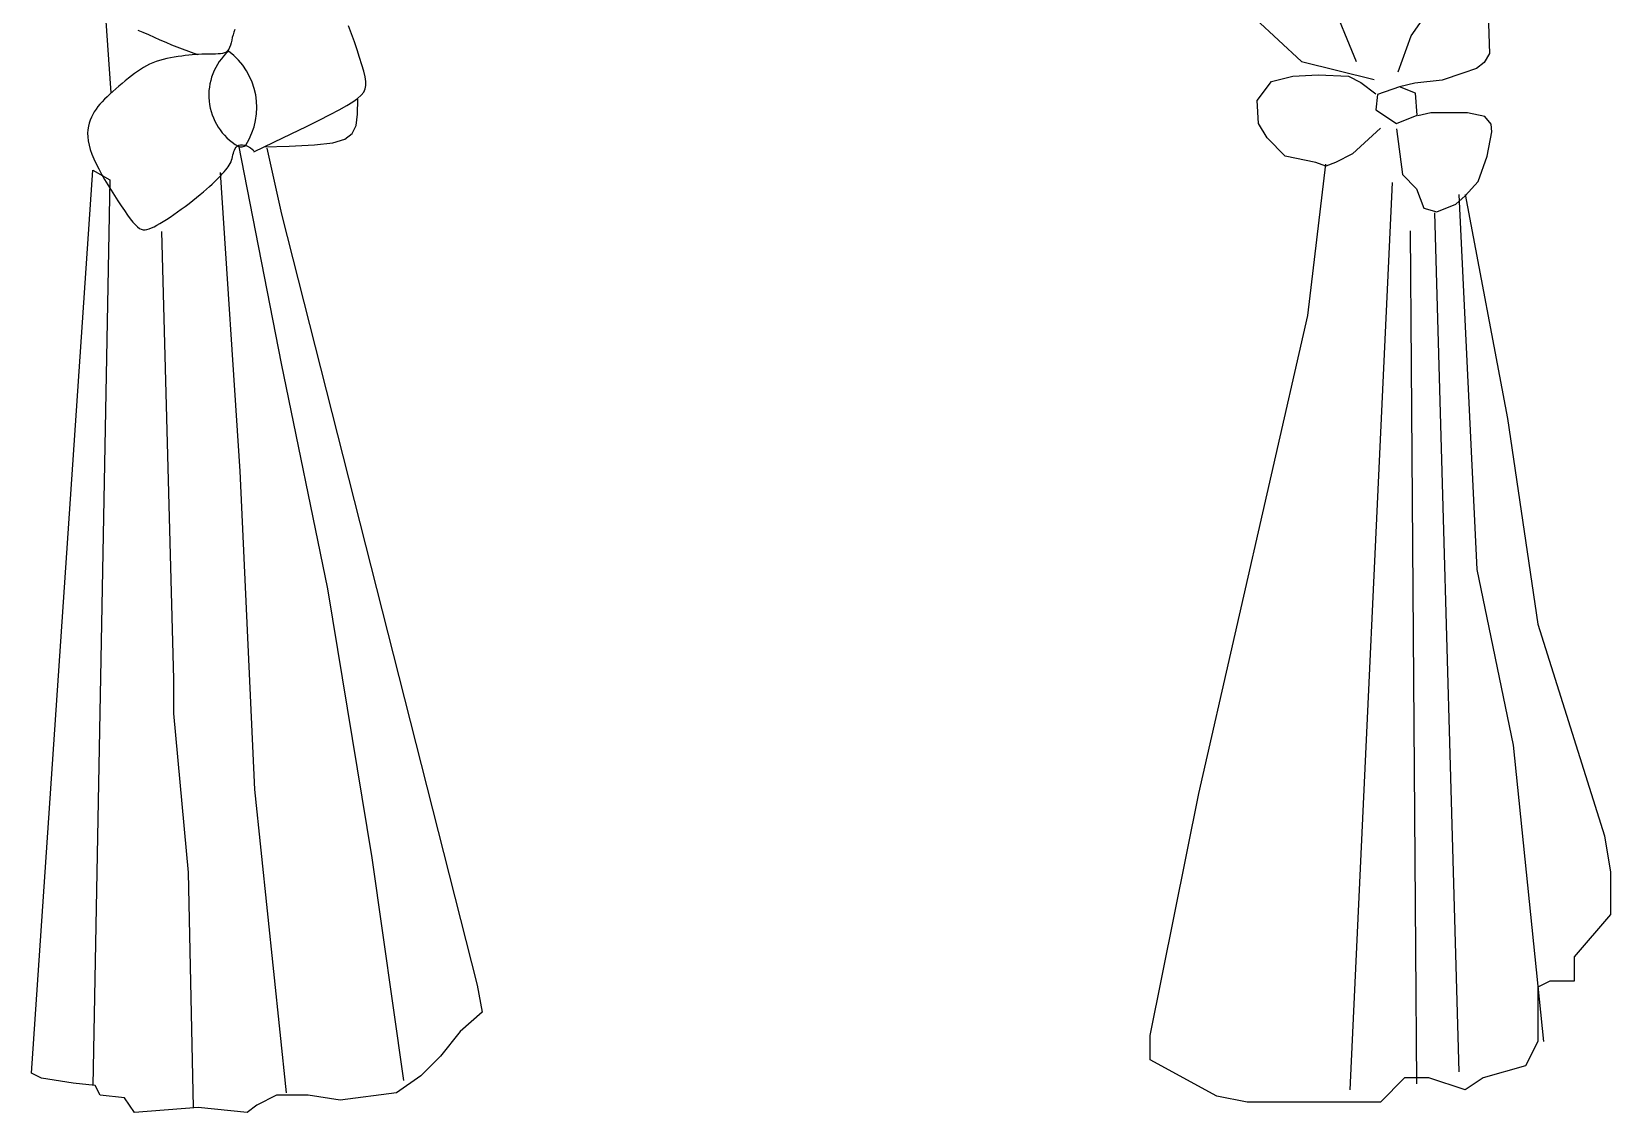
# Model space of a CAD drawing. Header units: inches. Extents: x 3.4 to 45.9, y 7.2 to 32.
# Drawn here: x 36.395 to 37.26, y 25.833 to 26.425 of the extents above; entities that cross this region are included whole.
import ezdxf

# ---------------------------------------------------------------- set-up
doc = ezdxf.new("R2010")
doc.units = ezdxf.units.IN
doc.header["$MEASUREMENT"] = 0
doc.layers.add('02', color=2, linetype='Continuous')
doc.layers.add('4', color=4, linetype='Continuous')

msp = doc.modelspace()

# ---------------------------------------------------------------- linework, layer by layer
at = {"layer": '02'}
for p, q in [((37.03748, 26.61075, 0.24686), (37.12041, 26.40851, 0.24686)), ((36.5316, 26.24296, 0.24686), (36.50826, 26.36252, 0.24686)), ((36.49806, 26.34756, 0.24686), (36.50879, 26.18395, 0.24686)), ((36.43768, 26.34354, 0.24686), (36.42829, 25.84735, 0.24686)), ((37.11709, 25.84489, 0.24686), (37.14031, 26.3422, 0.24686)), ((37.18675, 26.13001, 0.24686), (37.1768, 26.33557, 0.24686)), ((37.1768, 25.85483, 0.24686), (37.16353, 26.32562, 0.24686)), ((36.46586, 26.31538, 0.24686), (36.47257, 26.06996, 0.24686)), ((37.15358, 25.8482, 0.24686), (37.15026, 26.31568, 0.24686)), ((36.5571, 26.11958, 0.24686), (36.5316, 26.24296, 0.24686)), ((36.50879, 26.18395, 0.24686), (36.51685, 26.00962, 0.24686)), ((37.20665, 26.03387, 0.24686), (37.18675, 26.13001, 0.24686)), ((36.58125, 25.97207, 0.24686), (36.5571, 26.11958, 0.24686)), ((36.47257, 26.06996, 0.24686), (36.47257, 26.05119, 0.24686)), ((36.47257, 26.05119, 0.24686), (36.48062, 25.96402, 0.24686)), ((37.22324, 25.87141, 0.24686), (37.20665, 26.03387, 0.24686)), ((36.51685, 26.00962, 0.24686), (36.53429, 25.84332, 0.24686)), ((36.59869, 25.85003, 0.24686), (36.58125, 25.97207, 0.24686)), ((36.48062, 25.96402, 0.24686), (36.4833, 25.83528, 0.24686)), ((36.63894, 25.90233, 0.24686), (36.64163, 25.88758, 0.24686))]:
    msp.add_line(p, q, dxfattribs=at)
at = {"layer": '4'}
for p, q in [((37.04411, 26.45161, 0.24686), (37.09055, 26.40851, 0.24686)), ((36.43458, 26.44365, 0.24686), (36.43815, 26.39122, 0.24686)), ((37.15049, 26.42247, 0.24686), (37.16134, 26.43791, 0.24686)), ((37.19265, 26.43999, 0.24686), (37.19349, 26.41287, 0.24686)), ((36.45301, 26.4257, 0.24686), (36.45578, 26.4245, 0.24686)), ((36.50608, 26.42606, 0.24686), (36.50554, 26.42457, 0.24686)), ((36.57003, 26.4237, 0.24686), (36.56846, 26.42807, 0.24686)), ((36.45578, 26.4245, 0.24686), (36.45875, 26.42319, 0.24686)), ((36.45875, 26.42319, 0.24686), (36.46187, 26.4218, 0.24686)), ((36.46187, 26.4218, 0.24686), (36.46506, 26.42039, 0.24686)), ((36.46506, 26.42039, 0.24686), (36.46825, 26.41899, 0.24686)), ((36.46825, 26.41899, 0.24686), (36.47138, 26.41765, 0.24686)), ((36.47138, 26.41765, 0.24686), (36.47439, 26.41641, 0.24686)), ((36.47439, 26.41641, 0.24686), (36.4772, 26.41532, 0.24686)), ((36.50369, 26.41738, 0.24686), (36.50327, 26.41619, 0.24686)), ((36.50405, 26.41869, 0.24686), (36.50369, 26.41738, 0.24686)), ((36.50438, 26.42009, 0.24686), (36.50405, 26.41869, 0.24686)), ((36.50472, 26.42156, 0.24686), (36.50438, 26.42009, 0.24686)), ((36.5051, 26.42306, 0.24686), (36.50472, 26.42156, 0.24686)), ((36.50554, 26.42457, 0.24686), (36.5051, 26.42306, 0.24686)), ((36.57159, 26.41925, 0.24686), (36.57003, 26.4237, 0.24686)), ((36.57309, 26.41483, 0.24686), (36.57159, 26.41925, 0.24686)), ((37.14339, 26.40286, 0.24686), (37.15049, 26.42247, 0.24686)), ((36.46293, 26.40841, 0.24686), (36.46112, 26.40771, 0.24686)), ((36.46483, 26.40903, 0.24686), (36.46293, 26.40841, 0.24686)), ((36.4668, 26.40959, 0.24686), (36.46483, 26.40903, 0.24686)), ((36.46882, 26.41008, 0.24686), (36.4668, 26.40959, 0.24686)), ((36.47087, 26.4105, 0.24686), (36.46882, 26.41008, 0.24686)), ((36.47293, 26.41087, 0.24686), (36.47087, 26.4105, 0.24686)), ((36.47498, 26.4112, 0.24686), (36.47293, 26.41087, 0.24686)), ((36.47701, 26.41147, 0.24686), (36.47498, 26.4112, 0.24686)), ((36.47898, 26.41171, 0.24686), (36.47701, 26.41147, 0.24686)), ((36.4772, 26.41532, 0.24686), (36.48566, 26.41231, 0.24686)), ((36.4809, 26.41192, 0.24686), (36.47898, 26.41171, 0.24686)), ((36.48275, 26.41209, 0.24686), (36.4809, 26.41192, 0.24686)), ((36.48454, 26.41223, 0.24686), (36.48275, 26.41209, 0.24686)), ((36.48627, 26.41235, 0.24686), (36.48454, 26.41223, 0.24686)), ((36.48795, 26.41243, 0.24686), (36.48627, 26.41235, 0.24686)), ((36.48957, 26.41249, 0.24686), (36.48795, 26.41243, 0.24686)), ((36.49115, 26.41253, 0.24686), (36.48957, 26.41249, 0.24686)), ((36.49268, 26.41254, 0.24686), (36.49115, 26.41253, 0.24686)), ((36.49416, 26.41253, 0.24686), (36.49268, 26.41254, 0.24686)), ((36.49558, 26.41253, 0.24686), (36.49416, 26.41253, 0.24686)), ((36.49693, 26.41257, 0.24686), (36.49558, 26.41253, 0.24686)), ((36.49819, 26.41267, 0.24686), (36.49693, 26.41257, 0.24686)), ((36.49936, 26.41287, 0.24686), (36.49819, 26.41267, 0.24686)), ((36.50041, 26.41318, 0.24686), (36.49936, 26.41287, 0.24686)), ((36.50133, 26.41365, 0.24686), (36.50041, 26.41318, 0.24686)), ((36.50212, 26.41431, 0.24686), (36.50133, 26.41365, 0.24686)), ((36.50275, 26.41516, 0.24686), (36.50212, 26.41431, 0.24686)), ((36.50327, 26.41619, 0.24686), (36.50275, 26.41516, 0.24686)), ((36.57447, 26.41058, 0.24686), (36.57309, 26.41483, 0.24686)), ((36.5757, 26.40663, 0.24686), (36.57447, 26.41058, 0.24686)), ((37.09055, 26.40851, 0.24686), (37.13036, 26.39856, 0.24686)), ((37.19056, 26.40786, 0.24686), (37.18639, 26.40453, 0.24686)), ((37.19349, 26.41287, 0.24686), (37.19056, 26.40786, 0.24686)), ((36.44778, 26.3993, 0.24686), (36.44605, 26.39792, 0.24686)), ((36.44948, 26.40062, 0.24686), (36.44778, 26.3993, 0.24686)), ((36.45114, 26.40187, 0.24686), (36.44948, 26.40062, 0.24686)), ((36.45278, 26.40303, 0.24686), (36.45114, 26.40187, 0.24686)), ((36.4544, 26.40412, 0.24686), (36.45278, 26.40303, 0.24686)), ((36.45603, 26.40513, 0.24686), (36.4544, 26.40412, 0.24686)), ((36.45768, 26.40607, 0.24686), (36.45603, 26.40513, 0.24686)), ((36.45937, 26.40693, 0.24686), (36.45768, 26.40607, 0.24686)), ((36.46112, 26.40771, 0.24686), (36.45937, 26.40693, 0.24686)), ((36.57671, 26.4031, 0.24686), (36.5757, 26.40663, 0.24686)), ((36.57745, 26.40009, 0.24686), (36.57671, 26.4031, 0.24686)), ((36.57788, 26.39753, 0.24686), (36.57745, 26.40009, 0.24686)), ((37.07409, 26.39743, 0.24686), (37.08578, 26.40035, 0.24686)), ((37.08578, 26.40035, 0.24686), (37.09955, 26.40119, 0.24686)), ((37.09955, 26.40119, 0.24686), (37.11625, 26.40035, 0.24686)), ((37.11625, 26.40035, 0.24686), (37.12293, 26.39701, 0.24686)), ((37.17887, 26.40202, 0.24686), (37.1676, 26.39827, 0.24686)), ((37.18639, 26.40453, 0.24686), (37.17887, 26.40202, 0.24686)), ((36.43765, 26.39062, 0.24686), (36.43614, 26.38918, 0.24686)), ((36.43924, 26.39208, 0.24686), (36.43765, 26.39062, 0.24686)), ((36.44089, 26.39356, 0.24686), (36.43924, 26.39208, 0.24686)), ((36.44259, 26.39503, 0.24686), (36.44089, 26.39356, 0.24686)), ((36.44431, 26.39649, 0.24686), (36.44259, 26.39503, 0.24686)), ((36.44605, 26.39792, 0.24686), (36.44431, 26.39649, 0.24686)), ((36.57532, 26.38995, 0.24686), (36.57671, 26.39164, 0.24686)), ((36.57671, 26.39164, 0.24686), (36.57756, 26.3934, 0.24686)), ((36.57756, 26.3934, 0.24686), (36.57793, 26.39534, 0.24686)), ((36.57793, 26.39534, 0.24686), (36.57788, 26.39753, 0.24686)), ((37.06616, 26.387, 0.24686), (37.07409, 26.39743, 0.24686)), ((37.12293, 26.39701, 0.24686), (37.13128, 26.39076, 0.24686)), ((37.14422, 26.39451, 0.24686), (37.13212, 26.39034, 0.24686)), ((37.15257, 26.3966, 0.24686), (37.14422, 26.39451, 0.24686)), ((37.15299, 26.39117, 0.24686), (37.14422, 26.39451, 0.24686)), ((37.1676, 26.39827, 0.24686), (37.15257, 26.3966, 0.24686)), ((37.15383, 26.37907, 0.24686), (37.15299, 26.39117, 0.24686)), ((36.43006, 26.38234, 0.24686), (36.42912, 26.38094, 0.24686)), ((36.43108, 26.38371, 0.24686), (36.43006, 26.38234, 0.24686)), ((36.4322, 26.38506, 0.24686), (36.43108, 26.38371, 0.24686)), ((36.43342, 26.38642, 0.24686), (36.4322, 26.38506, 0.24686)), ((36.43473, 26.38778, 0.24686), (36.43342, 26.38642, 0.24686)), ((36.43614, 26.38918, 0.24686), (36.43473, 26.38778, 0.24686)), ((36.55836, 26.37939, 0.24686), (36.56334, 26.38205, 0.24686)), ((36.56334, 26.38205, 0.24686), (36.56744, 26.38437, 0.24686)), ((36.56744, 26.38437, 0.24686), (36.57075, 26.38641, 0.24686)), ((36.57075, 26.38641, 0.24686), (36.57335, 26.38824, 0.24686)), ((36.57332, 26.37958, 0.24686), (36.57342, 26.38776, 0.24686)), ((36.57335, 26.38824, 0.24686), (36.57532, 26.38995, 0.24686)), ((37.06699, 26.37448, 0.24686), (37.06616, 26.387, 0.24686)), ((37.13212, 26.39034, 0.24686), (37.13128, 26.38199, 0.24686)), ((37.13128, 26.38199, 0.24686), (37.14255, 26.37448, 0.24686)), ((36.42631, 26.37472, 0.24686), (36.42588, 26.37296, 0.24686)), ((36.42687, 26.37639, 0.24686), (36.42631, 26.37472, 0.24686)), ((36.42753, 26.37797, 0.24686), (36.42687, 26.37639, 0.24686)), ((36.42828, 26.37949, 0.24686), (36.42753, 26.37797, 0.24686)), ((36.42912, 26.38094, 0.24686), (36.42828, 26.37949, 0.24686)), ((36.5453, 26.37284, 0.24686), (36.55237, 26.37634, 0.24686)), ((36.55237, 26.37634, 0.24686), (36.55836, 26.37939, 0.24686)), ((36.57047, 26.36896, 0.24686), (36.57255, 26.37342, 0.24686)), ((36.57255, 26.37342, 0.24686), (36.57332, 26.37958, 0.24686)), ((37.07158, 26.36655, 0.24686), (37.06699, 26.37448, 0.24686)), ((37.14255, 26.37448, 0.24686), (37.15383, 26.37907, 0.24686)), ((37.16134, 26.38032, 0.24686), (37.15424, 26.37866, 0.24686)), ((37.18138, 26.38032, 0.24686), (37.16134, 26.38032, 0.24686)), ((37.19098, 26.37824, 0.24686), (37.18138, 26.38032, 0.24686)), ((37.19432, 26.37407, 0.24686), (37.19098, 26.37824, 0.24686)), ((37.19474, 26.36989, 0.24686), (37.19432, 26.37407, 0.24686)), ((36.42559, 26.3711, 0.24686), (36.42547, 26.36915, 0.24686)), ((36.42547, 26.36915, 0.24686), (36.42552, 26.36709, 0.24686)), ((36.42552, 26.36709, 0.24686), (36.42577, 26.36492, 0.24686)), ((36.42588, 26.37296, 0.24686), (36.42559, 26.3711, 0.24686)), ((36.42577, 26.36492, 0.24686), (36.42623, 26.36264, 0.24686)), ((36.52747, 26.36422, 0.24686), (36.53703, 26.36882, 0.24686)), ((36.53703, 26.36882, 0.24686), (36.5453, 26.37284, 0.24686)), ((36.55977, 26.36395, 0.24686), (36.56643, 26.36591, 0.24686)), ((36.56643, 26.36591, 0.24686), (36.57047, 26.36896, 0.24686)), ((37.0816, 26.35654, 0.24686), (37.07158, 26.36655, 0.24686)), ((37.13379, 26.37198, 0.24686), (37.11834, 26.35779, 0.24686)), ((37.14255, 26.37156, 0.24686), (37.14589, 26.34653, 0.24686)), ((37.19223, 26.35654, 0.24686), (37.19474, 26.36989, 0.24686)), ((36.42623, 26.36264, 0.24686), (36.42692, 26.36023, 0.24686)), ((36.42692, 26.36023, 0.24686), (36.42782, 26.35772, 0.24686)), ((36.42782, 26.35772, 0.24686), (36.42891, 26.35511, 0.24686)), ((36.50464, 26.35532, 0.24686), (36.50486, 26.35628, 0.24686)), ((36.50486, 26.35628, 0.24686), (36.50507, 26.35724, 0.24686)), ((36.50507, 26.35724, 0.24686), (36.50528, 26.35819, 0.24686)), ((36.50528, 26.35819, 0.24686), (36.50553, 26.35909, 0.24686)), ((36.50553, 26.35909, 0.24686), (36.50585, 26.35995, 0.24686)), ((36.50585, 26.35995, 0.24686), (36.50625, 26.36075, 0.24686)), ((36.50625, 26.36075, 0.24686), (36.50678, 26.36146, 0.24686)), ((36.50678, 26.36146, 0.24686), (36.50745, 26.36206, 0.24686)), ((36.50745, 26.36206, 0.24686), (36.50828, 26.36253, 0.24686)), ((36.50828, 26.36253, 0.24686), (36.50925, 26.3628, 0.24686)), ((36.50925, 26.3628, 0.24686), (36.51039, 26.36283, 0.24686)), ((36.51039, 26.36283, 0.24686), (36.51168, 26.36258, 0.24686)), ((36.51168, 26.36258, 0.24686), (36.51313, 26.36201, 0.24686)), ((36.51313, 26.36201, 0.24686), (36.51474, 26.36106, 0.24686)), ((36.51474, 26.36106, 0.24686), (36.51652, 26.35969, 0.24686)), ((36.51652, 26.35898, 0.24686), (36.52747, 26.36422, 0.24686)), ((36.52221, 26.3617, 0.24686), (36.53595, 26.36209, 0.24686)), ((36.52355, 26.36097, 0.24686), (36.5316, 26.32477, 0.24686)), ((36.53595, 26.36209, 0.24686), (36.54982, 26.36278, 0.24686)), ((36.54982, 26.36278, 0.24686), (36.55977, 26.36395, 0.24686)), ((37.0983, 26.3532, 0.24686), (37.0816, 26.35654, 0.24686)), ((37.11834, 26.35779, 0.24686), (37.10916, 26.3532, 0.24686)), ((37.18722, 26.34277, 0.24686), (37.19223, 26.35654, 0.24686)), ((36.39475, 25.85405, 0.24686), (36.42829, 26.3489, 0.24686)), ((36.42829, 26.3489, 0.24686), (36.43768, 26.34354, 0.24686)), ((36.42891, 26.35511, 0.24686), (36.43017, 26.35241, 0.24686)), ((36.43017, 26.35241, 0.24686), (36.43158, 26.34963, 0.24686)), ((36.43158, 26.34963, 0.24686), (36.43312, 26.34678, 0.24686)), ((36.4994, 26.34707, 0.24686), (36.50029, 26.34806, 0.24686)), ((36.50029, 26.34806, 0.24686), (36.50111, 26.34901, 0.24686)), ((36.50111, 26.34901, 0.24686), (36.50184, 26.34992, 0.24686)), ((36.50184, 26.34992, 0.24686), (36.5025, 26.35081, 0.24686)), ((36.5025, 26.35081, 0.24686), (36.50308, 26.35169, 0.24686)), ((36.50308, 26.35169, 0.24686), (36.50359, 26.35257, 0.24686)), ((36.50359, 26.35257, 0.24686), (36.50401, 26.35347, 0.24686)), ((36.50401, 26.35347, 0.24686), (36.50436, 26.35438, 0.24686)), ((36.50436, 26.35438, 0.24686), (36.50464, 26.35532, 0.24686)), ((37.09387, 26.26926, 0.24686), (37.10382, 26.35215, 0.24686)), ((37.10373, 26.35112, 0.24686), (37.0983, 26.3532, 0.24686)), ((37.10916, 26.3532, 0.24686), (37.10373, 26.35112, 0.24686)), ((36.43312, 26.34678, 0.24686), (36.43476, 26.34388, 0.24686)), ((36.43476, 26.34388, 0.24686), (36.4365, 26.34093, 0.24686)), ((36.4365, 26.34093, 0.24686), (36.43829, 26.33796, 0.24686)), ((36.4906, 26.33851, 0.24686), (36.49218, 26.33992, 0.24686)), ((36.49218, 26.33992, 0.24686), (36.49364, 26.34126, 0.24686)), ((36.49364, 26.34126, 0.24686), (36.49499, 26.34254, 0.24686)), ((36.49499, 26.34254, 0.24686), (36.49623, 26.34376, 0.24686)), ((36.49623, 26.34376, 0.24686), (36.49738, 26.34492, 0.24686)), ((36.49738, 26.34492, 0.24686), (36.49843, 26.34602, 0.24686)), ((36.49843, 26.34602, 0.24686), (36.4994, 26.34707, 0.24686)), ((37.14589, 26.34653, 0.24686), (37.15341, 26.3386, 0.24686)), ((37.15341, 26.3386, 0.24686), (37.15758, 26.32817, 0.24686)), ((37.18013, 26.33484, 0.24686), (37.18722, 26.34277, 0.24686)), ((36.43829, 26.33796, 0.24686), (36.44013, 26.33501, 0.24686)), ((36.44013, 26.33501, 0.24686), (36.44198, 26.33212, 0.24686)), ((36.44198, 26.33212, 0.24686), (36.4438, 26.32934, 0.24686)), ((36.47891, 26.32909, 0.24686), (36.48102, 26.3307, 0.24686)), ((36.48102, 26.3307, 0.24686), (36.4831, 26.33232, 0.24686)), ((36.4831, 26.33232, 0.24686), (36.48513, 26.33393, 0.24686)), ((36.48513, 26.33393, 0.24686), (36.48707, 26.33551, 0.24686)), ((36.48707, 26.33551, 0.24686), (36.4889, 26.33704, 0.24686)), ((36.4889, 26.33704, 0.24686), (36.4906, 26.33851, 0.24686)), ((37.16468, 26.32608, 0.24686), (37.17512, 26.33025, 0.24686)), ((37.17512, 26.33025, 0.24686), (37.18013, 26.33484, 0.24686)), ((37.18011, 26.33557, 0.24686), (37.20333, 26.2129, 0.24686)), ((36.4438, 26.32934, 0.24686), (36.44557, 26.32674, 0.24686)), ((36.44557, 26.32674, 0.24686), (36.44727, 26.32434, 0.24686)), ((36.44727, 26.32434, 0.24686), (36.44885, 26.32222, 0.24686)), ((36.44885, 26.32222, 0.24686), (36.4503, 26.32041, 0.24686)), ((36.46684, 26.32072, 0.24686), (36.46868, 26.32189, 0.24686)), ((36.46868, 26.32189, 0.24686), (36.47061, 26.32317, 0.24686)), ((36.47061, 26.32317, 0.24686), (36.47261, 26.32454, 0.24686)), ((36.47261, 26.32454, 0.24686), (36.47468, 26.32599, 0.24686)), ((36.47468, 26.32599, 0.24686), (36.47678, 26.32752, 0.24686)), ((36.47678, 26.32752, 0.24686), (36.47891, 26.32909, 0.24686)), ((36.5316, 26.32477, 0.24686), (36.63894, 25.90233, 0.24686)), ((37.15758, 26.32817, 0.24686), (37.16468, 26.32608, 0.24686)), ((36.4503, 26.32041, 0.24686), (36.4516, 26.31895, 0.24686)), ((36.4516, 26.31895, 0.24686), (36.45277, 26.31783, 0.24686)), ((36.45277, 26.31783, 0.24686), (36.45384, 26.31702, 0.24686)), ((36.45384, 26.31702, 0.24686), (36.45486, 26.3165, 0.24686)), ((36.45486, 26.3165, 0.24686), (36.45587, 26.31624, 0.24686)), ((36.45587, 26.31624, 0.24686), (36.45689, 26.31621, 0.24686)), ((36.45689, 26.31621, 0.24686), (36.45798, 26.31639, 0.24686)), ((36.45798, 26.31639, 0.24686), (36.45916, 26.31675, 0.24686)), ((36.45916, 26.31675, 0.24686), (36.46046, 26.31727, 0.24686)), ((36.46046, 26.31727, 0.24686), (36.46189, 26.31793, 0.24686)), ((36.46189, 26.31793, 0.24686), (36.46343, 26.31874, 0.24686)), ((36.46343, 26.31874, 0.24686), (36.46509, 26.31967, 0.24686)), ((36.46509, 26.31967, 0.24686), (36.46684, 26.32072, 0.24686)), ((37.03416, 26.00734, 0.24686), (37.09387, 26.26926, 0.24686)), ((37.20333, 26.2129, 0.24686), (37.21992, 26.10017, 0.24686)), ((37.21992, 26.10017, 0.24686), (37.25641, 25.98414, 0.24686)), ((37.00762, 25.87473, 0.24686), (37.03416, 26.00734, 0.24686)), ((37.25641, 25.98414, 0.24686), (37.25972, 25.96424, 0.24686)), ((37.25972, 25.96424, 0.24686), (37.25972, 25.94104, 0.24686)), ((37.25972, 25.94104, 0.24686), (37.23982, 25.91783, 0.24686)), ((37.23982, 25.91783, 0.24686), (37.23982, 25.90457, 0.24686)), ((37.22655, 25.90457, 0.24686), (37.21992, 25.90125, 0.24686)), ((37.21992, 25.90125, 0.24686), (37.21992, 25.87141, 0.24686)), ((37.23982, 25.90457, 0.24686), (37.22655, 25.90457, 0.24686)), ((36.64163, 25.88758, 0.24686), (36.62955, 25.87685, 0.24686)), ((36.62955, 25.87685, 0.24686), (36.61882, 25.86344, 0.24686)), ((37.00762, 25.86147, 0.24686), (37.00762, 25.87473, 0.24686)), ((36.61882, 25.86344, 0.24686), (36.60808, 25.85271, 0.24686)), ((37.21992, 25.87141, 0.24686), (37.21328, 25.85815, 0.24686)), ((37.04411, 25.84157, 0.24686), (37.00762, 25.86147, 0.24686)), ((37.21328, 25.85815, 0.24686), (37.19006, 25.85152, 0.24686)), ((36.40011, 25.85137, 0.24686), (36.39475, 25.85405, 0.24686)), ((36.41756, 25.84869, 0.24686), (36.40011, 25.85137, 0.24686)), ((36.42963, 25.84735, 0.24686), (36.41756, 25.84869, 0.24686)), ((36.43232, 25.84198, 0.24686), (36.42963, 25.84735, 0.24686)), ((36.60808, 25.85271, 0.24686), (36.59467, 25.84332, 0.24686)), ((37.14694, 25.85152, 0.24686), (37.13367, 25.83826, 0.24686)), ((37.16021, 25.85152, 0.24686), (37.14694, 25.85152, 0.24686)), ((37.18011, 25.84489, 0.24686), (37.16021, 25.85152, 0.24686)), ((37.19006, 25.85152, 0.24686), (37.18011, 25.84489, 0.24686)), ((36.44573, 25.84064, 0.24686), (36.43232, 25.84198, 0.24686)), ((36.4511, 25.8326, 0.24686), (36.44573, 25.84064, 0.24686)), ((36.52892, 25.84198, 0.24686), (36.51819, 25.83662, 0.24686)), ((36.54636, 25.84198, 0.24686), (36.52892, 25.84198, 0.24686)), ((36.56381, 25.8393, 0.24686), (36.54636, 25.84198, 0.24686)), ((36.59467, 25.84332, 0.24686), (36.56381, 25.8393, 0.24686)), ((37.0607, 25.83826, 0.24686), (37.04411, 25.84157, 0.24686)), ((37.13367, 25.83826, 0.24686), (37.0607, 25.83826, 0.24686)), ((36.48599, 25.83528, 0.24686), (36.4511, 25.8326, 0.24686)), ((36.51282, 25.8326, 0.24686), (36.48599, 25.83528, 0.24686)), ((36.51819, 25.83662, 0.24686), (36.51282, 25.8326, 0.24686))]:
    msp.add_line(p, q, dxfattribs=at)
for centre, radius, start, end in [((36.52419, 26.38998, 0.24686), 0.03236, 131.72839, 239.69853), ((36.47985, 26.38336, 0.24686), 0.0383, 327.34221, 53.46919), ((36.50958, 26.36498, 0.24686), 0.0034, 239.69853, 317.78506)]:
    msp.add_arc(centre, radius, start, end, dxfattribs=at)

doc.saveas('drawing.dxf')
